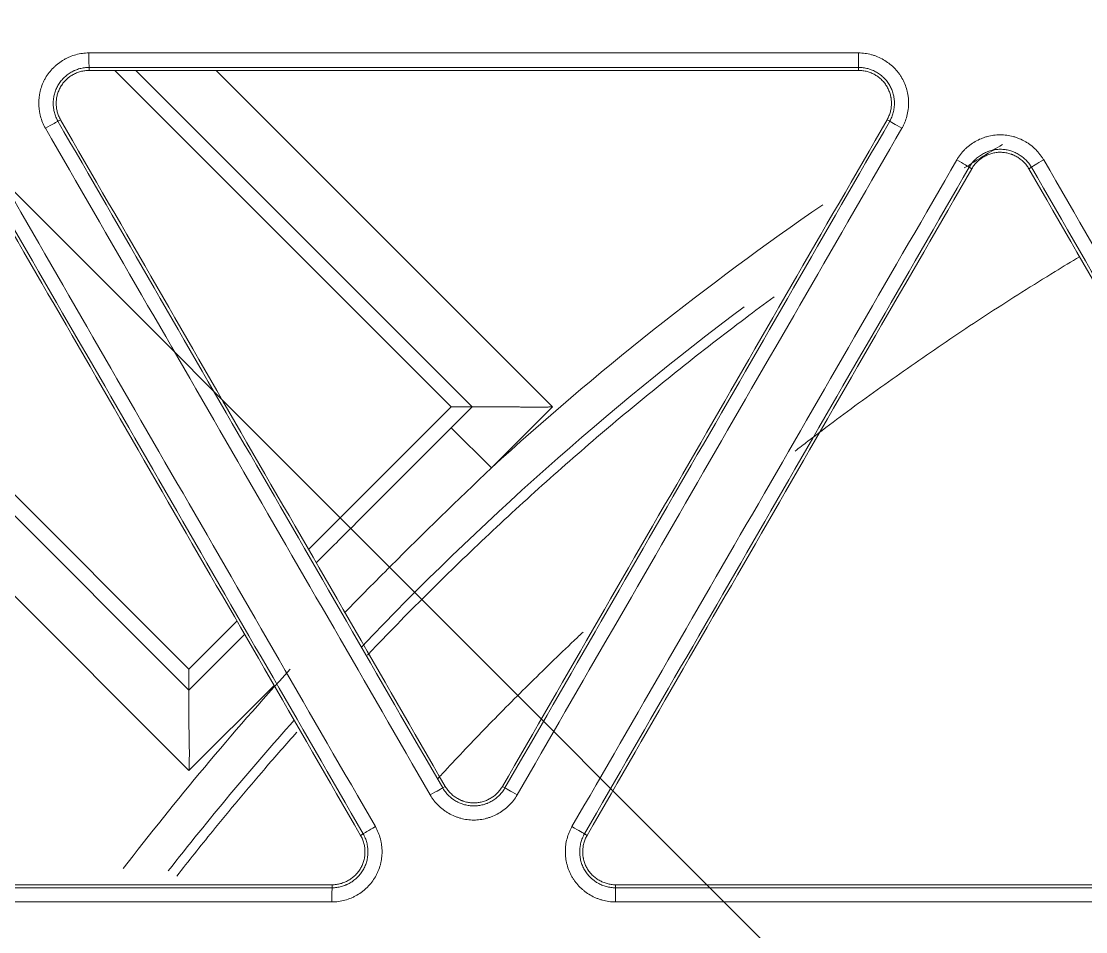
# Model space of a CAD drawing. Header units: inches. Extents: x 405346 to 489838, y -25612 to 14934.
# Drawn here: x 467159.23 to 467194.61, y 4382.11 to 4412.36 of the extents above; entities that cross this region are included whole.
import ezdxf

# ---------------------------------------------------------------- set-up
doc = ezdxf.new("R2010")
doc.units = ezdxf.units.IN
doc.header["$LTSCALE"] = 200
doc.header["$MEASUREMENT"] = 0
doc.layers.add('SS-EQ', color=2, linetype='Continuous', lineweight=20)

# ---------------------------------------------------------------- blocks, each defined once
blk = doc.blocks.new('4way무풍')
at = {"layer": 'SS-EQ'}
for p, q in [((339.635, -339.635), (-339.635, 339.635)), ((-82.781, 89.398), (-82.781, 89.299)), ((-81.928, 89.299), (-70.75, 78.121)), ((-81.227, 89.298), (-70.049, 78.121)), ((-67.379, 78.121), (-78.556, 89.298)), ((-57.206, 89.299), (-57.206, 89.398)), ((-83.729, 87.657), (-83.815, 87.607)), ((-56.172, 87.607), (-56.258, 87.657)), ((-53.443, 86.031), (-53.529, 86.081)), ((-51.461, 86.081), (-51.547, 86.031)), ((-79.461, 69.409), (-91.238, 81.186)), ((-79.461, 68.709), (-91.494, 80.741)), ((-92.471, 79.048), (-79.461, 66.038)), ((-70.75, 78.121), (-75.487, 73.383)), ((-70.049, 78.121), (-70.75, 78.121)), ((-70.049, 78.121), (-70.743, 77.427)), ((-69.407, 76.092), (-67.379, 78.121)), ((-70.743, 77.427), (-69.407, 76.092)), ((-77.867, 71.003), (-79.461, 69.409)), ((-77.611, 70.559), (-79.461, 68.709)), ((-79.461, 69.409), (-79.461, 68.709)), ((-79.461, 66.038), (-76.634, 68.866)), ((-71.028, 65.459), (-70.941, 65.509)), ((-69.046, 65.509), (-68.959, 65.458)), ((-73.757, 63.883), (-73.67, 63.933)), ((-66.316, 63.933), (-66.23, 63.883)), ((-74.704, 62.141), (-74.704, 62.241)), ((-65.283, 62.241), (-65.282, 62.141))]:
    blk.add_line(p, q, dxfattribs=at)
for radius, start, end in [(102.993, 124.54298, 132.36941), (101.761, 126.83813, 136.42313), (102.993, 137.63059, 142.44174), (101.761, 138.29063, 141.96375)]:
    blk.add_arc((0, 0), radius, start, end, dxfattribs=at)
for centre, major_axis, ratio, start_param, end_param in [((-82.781, 89.872), (0, -0.474), 0.011918, 4.698709, 6.248114), ((-57.206, 89.872), (0, -0.474), 0.007855, 4.697313, 6.248272), ((-84.225, 87.37), (0.41, 0.237), 0.017538, 0.034912, 1.574911), ((-55.762, 87.37), (0.41, -0.237), 0.008819, 1.584819, 3.106685), ((-53.939, 86.318), (-0.41, 0.237), 0.008823, 3.176501, 4.726141), ((-51.051, 86.318), (0.41, 0.237), 0.016194, 1.569603, 3.106681), ((-71.438, 65.222), (-0.41, -0.237), 0.01424, 3.176503, 4.71719), ((-68.549, 65.222), (0.41, -0.237), 0.003327, 1.585142, 3.106686), ((-73.26, 64.17), (-0.41, -0.237), 0.014203, 4.717643, 6.248275), ((-66.727, 64.17), (-0.41, 0.237), 0.003373, 3.176499, 4.726438), ((-74.704, 61.668), (0, -0.474), 0.012019, 3.176502, 4.703197), ((-65.282, 61.668), (0, 0.474), 0.010323, 0.034908, 1.561229)]:
    blk.add_ellipse(centre, major_axis=major_axis, ratio=ratio, start_param=start_param, end_param=end_param, dxfattribs=at)
for points, knots in [([(-346.359, 0), (-346.359, 27.812), (-346.359, 55.623), (-346.359, 97.341), (-346.359, 111.247), (-346.359, 139.059), (-346.359, 152.964), (-346.359, 180.776), (-346.359, 194.682), (-346.359, 222.494), (-346.359, 236.4), (-346.358, 257.259), (-346.358, 264.212), (-346.359, 272.903), (-346.359, 274.641), (-346.359, 277.248), (-346.359, 278.117), (-346.358, 279.856), (-346.358, 280.725), (-346.358, 282.028), (-346.358, 282.463), (-346.358, 283.332), (-346.359, 283.767), (-346.359, 284.419), (-346.359, 284.636), (-346.359, 285.07), (-346.358, 285.288), (-346.355, 285.722), (-346.353, 285.939), (-346.345, 286.374), (-346.34, 286.591), (-346.322, 287.243), (-346.305, 287.677), (-346.262, 288.546), (-346.235, 288.98), (-346.174, 289.848), (-346.138, 290.283), (-346.078, 290.934), (-346.057, 291.151), (-346.012, 291.584), (-345.894, 292.666), (-345.748, 293.74), (-345.479, 295.449), (-345.327, 296.299), (-344.817, 298.834), (-344.407, 300.504), (-343.687, 302.982), (-343.172, 304.624), (-342.294, 307.059), (-341.638, 308.662), (-341.119, 309.858), (-340.941, 310.255), (-340.713, 310.75), (-340.668, 310.849), (-340.576, 311.047), (-340.437, 311.342), (-339.919, 312.422), (-339.029, 314.158), (-338.177, 315.659), (-336.854, 317.88), (-335.912, 319.32), (-334.41, 321.417), (-333.378, 322.795), (-331.741, 324.8), (-330.589, 326.095), (-329.702, 327.05), (-329.403, 327.366), (-329.023, 327.757), (-328.947, 327.835), (-328.795, 327.991), (-328.566, 328.224), (-327.719, 329.07), (-326.303, 330.411), (-324.35, 332.11), (-322.332, 333.721), (-320.944, 334.737), (-319.535, 335.723), (-318.819, 336.202), (-317.367, 337.129), (-315.893, 338.027), (-314.376, 338.866), (-313.222, 339.472), (-312.835, 339.671), (-312.249, 339.962), (-312.054, 340.059), (-311.662, 340.249), (-309.896, 341.094), (-308.103, 341.848), (-305.68, 342.749), (-304.055, 343.315), (-302.408, 343.812), (-299.923, 344.505), (-298.245, 344.898), (-295.697, 345.381), (-294.842, 345.525), (-293.766, 345.682), (-293.551, 345.712), (-293.119, 345.77), (-292.903, 345.798), (-292.254, 345.879), (-291.821, 345.928), (-290.523, 346.062), (-289.657, 346.132), (-288.357, 346.21), (-287.924, 346.231), (-287.057, 346.265), (-286.624, 346.277), (-285.974, 346.288), (-285.757, 346.29), (-285.323, 346.293), (-285.107, 346.293), (-284.673, 346.294), (-284.456, 346.293), (-284.023, 346.293), (-283.806, 346.293), (-283.155, 346.292), (-282.722, 346.292), (-281.855, 346.292), (-281.421, 346.292), (-280.12, 346.293), (-279.253, 346.293), (-277.519, 346.294), (-276.652, 346.294), (-274.05, 346.294), (-272.316, 346.294), (-267.113, 346.293), (-263.645, 346.293), (-256.707, 346.293), (-253.239, 346.293), (-242.833, 346.293), (-235.896, 346.294), (-222.022, 346.294), (-215.084, 346.294), (-194.273, 346.294), (-180.398, 346.294), (-152.65, 346.294), (-138.775, 346.294), (-111.027, 346.294), (-97.152, 346.294), (-69.403, 346.294), (-55.529, 346.294), (-34.718, 346.294), (-27.78, 346.294), (-13.906, 346.294), (-6.969, 346.294), (-0.032, 346.294)], [0, 0, 0, 0, 0.125, 0.125, 0.1875, 0.1875, 0.25, 0.25, 0.3125, 0.3125, 0.375, 0.375, 0.40625, 0.40625, 0.414063, 0.414063, 0.417969, 0.417969, 0.421875, 0.421875, 0.423828, 0.423828, 0.425781, 0.425781, 0.426758, 0.426758, 0.427734, 0.427734, 0.428711, 0.428711, 0.429688, 0.429688, 0.431641, 0.431641, 0.433594, 0.433594, 0.435547, 0.435547, 0.436523, 0.436523, 0.4375, 0.441406, 0.441406, 0.445313, 0.445313, 0.453125, 0.453125, 0.457031, 0.460938, 0.464844, 0.464844, 0.466797, 0.466797, 0.467285, 0.467285, 0.467773, 0.46875, 0.472656, 0.476563, 0.476563, 0.484375, 0.484375, 0.488281, 0.492188, 0.496094, 0.496094, 0.498047, 0.498047, 0.498535, 0.498535, 0.499023, 0.5, 0.503906, 0.507813, 0.511719, 0.515625, 0.515625, 0.519531, 0.519531, 0.523438, 0.527344, 0.527344, 0.529297, 0.529297, 0.530273, 0.530273, 0.53125, 0.539063, 0.539063, 0.542969, 0.546875, 0.546875, 0.554688, 0.554688, 0.558594, 0.558594, 0.55957, 0.55957, 0.560547, 0.560547, 0.5625, 0.5625, 0.566406, 0.566406, 0.568359, 0.568359, 0.570313, 0.570313, 0.571289, 0.571289, 0.572266, 0.572266, 0.573242, 0.573242, 0.574219, 0.574219, 0.576172, 0.576172, 0.578125, 0.578125, 0.582031, 0.582031, 0.585938, 0.585938, 0.59375, 0.59375, 0.609375, 0.609375, 0.625, 0.625, 0.65625, 0.65625, 0.6875, 0.6875, 0.75, 0.75, 0.8125, 0.8125, 0.875, 0.875, 0.9375, 0.9375, 0.96875, 0.96875, 1, 1, 1, 1]), ([(-0.032, 345.099), (-6.961, 345.099), (-13.891, 345.099), (-27.749, 345.099), (-34.679, 345.098), (-55.467, 345.098), (-69.326, 345.098), (-97.044, 345.097), (-110.903, 345.097), (-138.621, 345.096), (-152.479, 345.095), (-180.197, 345.093), (-194.056, 345.092), (-214.845, 345.089), (-221.774, 345.088), (-235.633, 345.086), (-242.562, 345.085), (-256.421, 345.082), (-263.351, 345.08), (-272.012, 345.079), (-273.745, 345.079), (-276.343, 345.078), (-277.21, 345.078), (-278.942, 345.077), (-279.808, 345.077), (-281.107, 345.076), (-281.54, 345.076), (-282.407, 345.076), (-282.84, 345.076), (-283.706, 345.075), (-284.139, 345.075), (-284.789, 345.074), (-285.005, 345.073), (-285.438, 345.071), (-285.655, 345.069), (-286.304, 345.059), (-286.737, 345.048), (-287.602, 345.017), (-288.034, 344.996), (-289.33, 344.921), (-290.194, 344.852), (-291.488, 344.721), (-291.92, 344.673), (-292.566, 344.593), (-292.782, 344.565), (-293.212, 344.507), (-294.286, 344.357), (-295.351, 344.179), (-297.891, 343.698), (-299.563, 343.307), (-302.038, 342.614), (-303.678, 342.117), (-305.297, 341.55), (-307.709, 340.648), (-309.296, 339.975), (-311.056, 339.137), (-311.349, 338.996), (-311.641, 338.852), (-311.836, 338.756), (-311.933, 338.707), (-312.418, 338.463), (-312.803, 338.264), (-313.95, 337.656), (-314.704, 337.235), (-316.19, 336.364), (-316.921, 335.913), (-318.363, 334.982), (-319.073, 334.501), (-320.472, 333.511), (-321.848, 332.49), (-323.849, 330.871), (-325.784, 329.163), (-327.03, 327.964), (-327.795, 327.195), (-327.947, 327.04), (-328.25, 326.729), (-328.401, 326.572), (-328.849, 326.101), (-329.144, 325.784), (-330.019, 324.826), (-331.153, 323.527), (-332.763, 321.515), (-333.776, 320.132), (-334.759, 318.728), (-335.235, 318.015), (-336.157, 316.57), (-336.603, 315.837), (-337.465, 314.349), (-338.296, 312.841), (-339.065, 311.29), (-339.481, 310.406), (-339.527, 310.307), (-339.618, 310.11), (-339.754, 309.814), (-340.065, 309.122), (-340.322, 308.526), (-340.821, 307.33), (-341.451, 305.726), (-342.288, 303.29), (-342.776, 301.647), (-343.454, 299.168), (-343.836, 297.496), (-344.302, 294.959), (-344.439, 294.108), (-344.619, 292.825), (-344.701, 292.181), (-344.786, 291.427), (-344.82, 291.103), (-344.842, 290.887), (-344.852, 290.779), (-344.946, 289.806), (-345.01, 288.941), (-345.078, 287.644), (-345.096, 287.211), (-345.116, 286.563), (-345.122, 286.346), (-345.13, 285.914), (-345.133, 285.698), (-345.138, 285.265), (-345.139, 285.049), (-345.14, 284.616), (-345.14, 284.4), (-345.141, 283.751), (-345.141, 283.319), (-345.141, 282.67), (-345.141, 282.453), (-345.141, 282.021), (-345.141, 281.805), (-345.142, 281.156), (-345.142, 280.723), (-345.142, 279.426), (-345.143, 278.561), (-345.144, 276.83), (-345.144, 275.965), (-345.145, 273.37), (-345.145, 271.64), (-345.146, 262.989), (-345.147, 256.068), (-345.152, 235.306), (-345.154, 221.464), (-345.157, 193.781), (-345.158, 179.94), (-345.16, 152.257), (-345.161, 138.415), (-345.162, 110.732), (-345.163, 69.207), (-345.164, 27.683), (-345.164, 0)], [0, 0, 0, 0, 0.03125, 0.03125, 0.0625, 0.0625, 0.125, 0.125, 0.1875, 0.1875, 0.25, 0.25, 0.3125, 0.3125, 0.34375, 0.34375, 0.375, 0.375, 0.40625, 0.40625, 0.414063, 0.414063, 0.417969, 0.417969, 0.421875, 0.421875, 0.423828, 0.423828, 0.425781, 0.425781, 0.427734, 0.427734, 0.428711, 0.428711, 0.429688, 0.429688, 0.431641, 0.431641, 0.433594, 0.433594, 0.4375, 0.4375, 0.439453, 0.439453, 0.44043, 0.44043, 0.441406, 0.445313, 0.445313, 0.453125, 0.453125, 0.457031, 0.460938, 0.460938, 0.46875, 0.46875, 0.469727, 0.470215, 0.470215, 0.470703, 0.470703, 0.472656, 0.472656, 0.476563, 0.476563, 0.480469, 0.480469, 0.484375, 0.484375, 0.488281, 0.492188, 0.496094, 0.5, 0.5, 0.500977, 0.500977, 0.501953, 0.501953, 0.503906, 0.503906, 0.507813, 0.511719, 0.515625, 0.515625, 0.519531, 0.519531, 0.523438, 0.523438, 0.527344, 0.53125, 0.53125, 0.531738, 0.531738, 0.532227, 0.533203, 0.535156, 0.535156, 0.539063, 0.542969, 0.546875, 0.546875, 0.554688, 0.554688, 0.558594, 0.558594, 0.560547, 0.561523, 0.562012, 0.562012, 0.5625, 0.5625, 0.566406, 0.566406, 0.568359, 0.568359, 0.569336, 0.569336, 0.570313, 0.570313, 0.571289, 0.571289, 0.572266, 0.572266, 0.574219, 0.574219, 0.575195, 0.575195, 0.576172, 0.576172, 0.578125, 0.578125, 0.582031, 0.582031, 0.585938, 0.585938, 0.59375, 0.59375, 0.625, 0.625, 0.6875, 0.6875, 0.75, 0.75, 0.8125, 0.8125, 0.875, 1, 1, 1, 1]), ([(-84.231, 87.376), (-84.268, 87.44), (-84.3, 87.505), (-84.354, 87.639), (-84.377, 87.708), (-84.405, 87.813), (-84.413, 87.849), (-84.424, 87.903), (-84.427, 87.921), (-84.433, 87.957), (-84.436, 87.975), (-84.447, 88.065), (-84.457, 88.21), (-84.447, 88.355), (-84.436, 88.445), (-84.433, 88.464), (-84.427, 88.5), (-84.424, 88.518), (-84.413, 88.571), (-84.405, 88.607), (-84.378, 88.712), (-84.355, 88.78), (-84.313, 88.881), (-84.299, 88.914), (-84.266, 88.98), (-84.249, 89.012), (-84.194, 89.107), (-84.113, 89.228), (-84.017, 89.336), (-83.953, 89.4), (-83.94, 89.413), (-83.913, 89.438), (-83.899, 89.45), (-83.858, 89.486), (-83.83, 89.509), (-83.743, 89.575), (-83.683, 89.616), (-83.588, 89.67), (-83.54, 89.696), (-83.491, 89.719), (-83.458, 89.735), (-83.441, 89.742), (-83.356, 89.777), (-83.219, 89.824), (-83.077, 89.853), (-82.969, 89.868), (-82.933, 89.872), (-82.86, 89.877), (-82.823, 89.878), (-82.786, 89.878)], [0, 0, 0, 0, 0.0625, 0.0625, 0.125, 0.125, 0.15625, 0.15625, 0.171875, 0.171875, 0.1875, 0.1875, 0.25, 0.3125, 0.3125, 0.328125, 0.328125, 0.34375, 0.34375, 0.375, 0.375, 0.4375, 0.4375, 0.46875, 0.46875, 0.5, 0.5, 0.5625, 0.625, 0.625, 0.640625, 0.640625, 0.65625, 0.65625, 0.6875, 0.6875, 0.75, 0.75, 0.78125, 0.796875, 0.796875, 0.8125, 0.8125, 0.875, 0.9375, 0.9375, 0.96875, 0.96875, 1, 1, 1, 1]), ([(-82.786, 89.878), (-78.524, 89.878), (-74.261, 89.878), (-65.735, 89.879), (-61.473, 89.879), (-57.21, 89.879)], [0, 0, 0, 0, 0.5, 0.5, 1, 1, 1, 1]), ([(-57.21, 89.879), (-57.136, 89.879), (-57.064, 89.874), (-56.92, 89.854), (-56.849, 89.84), (-56.744, 89.811), (-56.709, 89.801), (-56.657, 89.783), (-56.64, 89.777), (-56.606, 89.764), (-56.589, 89.757), (-56.505, 89.722), (-56.375, 89.658), (-56.254, 89.577), (-56.181, 89.522), (-56.167, 89.51), (-56.138, 89.487), (-56.097, 89.452), (-56.057, 89.415), (-55.98, 89.338), (-55.932, 89.284), (-55.865, 89.198), (-55.844, 89.168), (-55.803, 89.108), (-55.784, 89.077), (-55.729, 88.982), (-55.665, 88.851), (-55.619, 88.714), (-55.596, 88.626), (-55.591, 88.608), (-55.583, 88.572), (-55.579, 88.555), (-55.569, 88.501), (-55.563, 88.465), (-55.549, 88.357), (-55.544, 88.284), (-55.544, 88.176), (-55.546, 88.121), (-55.55, 88.067), (-55.554, 88.03), (-55.556, 88.012), (-55.568, 87.921), (-55.595, 87.779), (-55.641, 87.641), (-55.682, 87.54), (-55.697, 87.507), (-55.73, 87.441), (-55.747, 87.409), (-55.765, 87.377)], [0, 0, 0, 0, 0.0625, 0.0625, 0.125, 0.125, 0.15625, 0.15625, 0.171875, 0.171875, 0.1875, 0.1875, 0.25, 0.3125, 0.3125, 0.328125, 0.328125, 0.34375, 0.375, 0.375, 0.4375, 0.4375, 0.46875, 0.46875, 0.5, 0.5, 0.5625, 0.625, 0.625, 0.640625, 0.640625, 0.65625, 0.65625, 0.6875, 0.6875, 0.75, 0.75, 0.78125, 0.796875, 0.796875, 0.8125, 0.8125, 0.875, 0.9375, 0.9375, 0.96875, 0.96875, 1, 1, 1, 1]), ([(-82.781, 89.398), (-82.784, 89.398), (-82.787, 89.398), (-82.794, 89.398), (-82.804, 89.398), (-82.814, 89.398), (-82.833, 89.397), (-82.846, 89.396), (-82.886, 89.394), (-82.912, 89.391), (-82.989, 89.38), (-83.091, 89.359), (-83.189, 89.325), (-83.249, 89.3), (-83.261, 89.295), (-83.285, 89.284), (-83.32, 89.267), (-83.355, 89.248), (-83.422, 89.209), (-83.465, 89.181), (-83.527, 89.133), (-83.547, 89.117), (-83.587, 89.083), (-83.606, 89.065), (-83.662, 89.01), (-83.696, 88.971), (-83.76, 88.889), (-83.789, 88.846), (-83.828, 88.778), (-83.84, 88.755), (-83.863, 88.708), (-83.874, 88.684), (-83.903, 88.612), (-83.92, 88.563), (-83.939, 88.488), (-83.948, 88.45), (-83.955, 88.411), (-83.959, 88.385), (-83.961, 88.372), (-83.969, 88.307), (-83.976, 88.204), (-83.969, 88.1), (-83.959, 88.023), (-83.955, 87.997), (-83.945, 87.945), (-83.939, 87.92), (-83.92, 87.844), (-83.903, 87.795), (-83.874, 87.723), (-83.858, 87.688), (-83.837, 87.647), (-83.826, 87.627), (-83.822, 87.618), (-83.818, 87.613), (-83.817, 87.61), (-83.815, 87.607)], [0, 0, 0, 0, 0.003906, 0.003906, 0.007813, 0.015625, 0.015625, 0.03125, 0.03125, 0.0625, 0.0625, 0.125, 0.1875, 0.1875, 0.203125, 0.203125, 0.21875, 0.25, 0.25, 0.3125, 0.3125, 0.34375, 0.34375, 0.375, 0.375, 0.4375, 0.4375, 0.5, 0.5, 0.53125, 0.53125, 0.5625, 0.5625, 0.625, 0.625, 0.65625, 0.671875, 0.671875, 0.6875, 0.6875, 0.75, 0.8125, 0.8125, 0.84375, 0.84375, 0.875, 0.875, 0.9375, 0.9375, 0.96875, 0.984375, 0.992188, 0.996094, 0.996094, 1, 1, 1, 1]), ([(-83.729, 87.657), (-83.753, 87.699), (-83.774, 87.742), (-83.81, 87.83), (-83.84, 87.92), (-83.858, 88.014), (-83.867, 88.085), (-83.869, 88.109), (-83.872, 88.157), (-83.873, 88.181), (-83.873, 88.252), (-83.87, 88.3), (-83.861, 88.371), (-83.857, 88.394), (-83.848, 88.441), (-83.843, 88.465), (-83.824, 88.534), (-83.794, 88.624), (-83.753, 88.71), (-83.717, 88.772), (-83.704, 88.793), (-83.677, 88.832), (-83.663, 88.852), (-83.619, 88.908), (-83.588, 88.943), (-83.537, 88.993), (-83.511, 89.018), (-83.483, 89.041), (-83.465, 89.056), (-83.455, 89.063), (-83.408, 89.1), (-83.328, 89.152), (-83.243, 89.195), (-83.177, 89.222), (-83.155, 89.231), (-83.109, 89.247), (-83.086, 89.254), (-83.017, 89.273), (-82.971, 89.282), (-82.877, 89.295), (-82.829, 89.299), (-82.781, 89.299)], [0, 0, 0, 0, 0.0625, 0.0625, 0.125, 0.1875, 0.1875, 0.21875, 0.21875, 0.25, 0.25, 0.3125, 0.3125, 0.34375, 0.34375, 0.375, 0.375, 0.4375, 0.5, 0.5, 0.53125, 0.53125, 0.5625, 0.5625, 0.625, 0.625, 0.65625, 0.671875, 0.671875, 0.6875, 0.6875, 0.75, 0.8125, 0.8125, 0.84375, 0.84375, 0.875, 0.875, 0.9375, 0.9375, 1, 1, 1, 1]), ([(-57.206, 89.398), (-61.469, 89.398), (-65.731, 89.398), (-74.256, 89.398), (-78.518, 89.398), (-82.781, 89.398)], [0, 0, 0, 0, 0.5, 0.5, 1, 1, 1, 1]), ([(-57.206, 89.299), (-61.469, 89.299), (-65.731, 89.299), (-74.256, 89.299), (-78.519, 89.299), (-82.781, 89.299)], [0, 0, 0, 0, 0.5, 0.5, 1, 1, 1, 1]), ([(-56.172, 87.607), (-56.17, 87.61), (-56.168, 87.613), (-56.165, 87.618), (-56.16, 87.627), (-56.156, 87.636), (-56.146, 87.653), (-56.14, 87.665), (-56.123, 87.7), (-56.112, 87.724), (-56.083, 87.796), (-56.05, 87.895), (-56.031, 87.997), (-56.023, 88.062), (-56.021, 88.075), (-56.019, 88.101), (-56.018, 88.114), (-56.015, 88.153), (-56.014, 88.179), (-56.014, 88.257), (-56.018, 88.308), (-56.028, 88.386), (-56.032, 88.411), (-56.042, 88.463), (-56.048, 88.488), (-56.067, 88.564), (-56.084, 88.613), (-56.123, 88.709), (-56.146, 88.756), (-56.185, 88.824), (-56.199, 88.846), (-56.228, 88.89), (-56.243, 88.911), (-56.291, 88.972), (-56.325, 89.011), (-56.381, 89.066), (-56.409, 89.092), (-56.439, 89.117), (-56.46, 89.134), (-56.47, 89.142), (-56.522, 89.182), (-56.609, 89.239), (-56.702, 89.285), (-56.774, 89.315), (-56.798, 89.325), (-56.848, 89.342), (-56.873, 89.35), (-56.948, 89.37), (-56.999, 89.38), (-57.076, 89.391), (-57.115, 89.395), (-57.16, 89.397), (-57.183, 89.398), (-57.193, 89.398), (-57.2, 89.398), (-57.203, 89.398), (-57.206, 89.398)], [0, 0, 0, 0, 0.003906, 0.003906, 0.007812, 0.015625, 0.015625, 0.03125, 0.03125, 0.0625, 0.0625, 0.125, 0.1875, 0.1875, 0.203125, 0.203125, 0.21875, 0.21875, 0.25, 0.25, 0.3125, 0.3125, 0.34375, 0.34375, 0.375, 0.375, 0.4375, 0.4375, 0.5, 0.5, 0.53125, 0.53125, 0.5625, 0.5625, 0.625, 0.625, 0.65625, 0.671875, 0.671875, 0.6875, 0.6875, 0.75, 0.8125, 0.8125, 0.84375, 0.84375, 0.875, 0.875, 0.9375, 0.9375, 0.96875, 0.984375, 0.992188, 0.996094, 0.996094, 1, 1, 1, 1]), ([(-57.206, 89.299), (-57.158, 89.299), (-57.11, 89.295), (-57.015, 89.282), (-56.922, 89.263), (-56.832, 89.232), (-56.777, 89.209), (-56.766, 89.204), (-56.744, 89.194), (-56.712, 89.179), (-56.68, 89.162), (-56.618, 89.126), (-56.579, 89.1), (-56.522, 89.056), (-56.503, 89.041), (-56.467, 89.01), (-56.449, 88.993), (-56.398, 88.943), (-56.335, 88.872), (-56.282, 88.793), (-56.246, 88.731), (-56.235, 88.709), (-56.214, 88.666), (-56.204, 88.644), (-56.177, 88.578), (-56.162, 88.533), (-56.144, 88.464), (-56.136, 88.43), (-56.13, 88.394), (-56.126, 88.371), (-56.125, 88.359), (-56.117, 88.299), (-56.111, 88.204), (-56.117, 88.109), (-56.126, 88.038), (-56.13, 88.014), (-56.139, 87.967), (-56.144, 87.944), (-56.163, 87.875), (-56.177, 87.829), (-56.213, 87.742), (-56.234, 87.699), (-56.258, 87.657)], [0, 0, 0, 0, 0.0625, 0.0625, 0.125, 0.1875, 0.1875, 0.203125, 0.203125, 0.21875, 0.25, 0.25, 0.3125, 0.3125, 0.34375, 0.34375, 0.375, 0.375, 0.4375, 0.5, 0.5, 0.53125, 0.53125, 0.5625, 0.5625, 0.625, 0.625, 0.65625, 0.671875, 0.671875, 0.6875, 0.6875, 0.75, 0.8125, 0.8125, 0.84375, 0.84375, 0.875, 0.875, 0.9375, 0.9375, 1, 1, 1, 1]), ([(-83.815, 87.607), (-81.684, 83.916), (-79.553, 80.224), (-75.29, 72.842), (-73.159, 69.15), (-71.028, 65.459)], [0, 0, 0, 0, 0.5, 0.5, 1, 1, 1, 1]), ([(-71.443, 65.226), (-73.574, 68.918), (-75.706, 72.61), (-79.968, 79.993), (-82.1, 83.685), (-84.231, 87.376)], [0, 0, 0, 0, 0.5, 0.5, 1, 1, 1, 1]), ([(-53.943, 86.325), (-53.906, 86.388), (-53.866, 86.449), (-53.777, 86.563), (-53.729, 86.618), (-53.652, 86.694), (-53.625, 86.719), (-53.584, 86.755), (-53.57, 86.767), (-53.541, 86.79), (-53.527, 86.802), (-53.455, 86.857), (-53.334, 86.937), (-53.204, 87.002), (-53.119, 87.037), (-53.102, 87.044), (-53.068, 87.057), (-53.051, 87.063), (-52.999, 87.081), (-52.964, 87.091), (-52.86, 87.12), (-52.789, 87.134), (-52.681, 87.149), (-52.645, 87.152), (-52.572, 87.157), (-52.535, 87.159), (-52.426, 87.159), (-52.281, 87.149), (-52.139, 87.12), (-52.051, 87.096), (-52.033, 87.091), (-51.998, 87.08), (-51.981, 87.075), (-51.929, 87.057), (-51.895, 87.044), (-51.794, 87.002), (-51.729, 86.97), (-51.635, 86.915), (-51.589, 86.887), (-51.544, 86.856), (-51.514, 86.834), (-51.499, 86.823), (-51.426, 86.768), (-51.317, 86.673), (-51.221, 86.564), (-51.154, 86.478), (-51.133, 86.449), (-51.092, 86.388), (-51.072, 86.357), (-51.054, 86.325)], [0, 0, 0, 0, 0.0625, 0.0625, 0.125, 0.125, 0.15625, 0.15625, 0.171875, 0.171875, 0.1875, 0.1875, 0.25, 0.3125, 0.3125, 0.328125, 0.328125, 0.34375, 0.34375, 0.375, 0.375, 0.4375, 0.4375, 0.46875, 0.46875, 0.5, 0.5, 0.5625, 0.625, 0.625, 0.640625, 0.640625, 0.65625, 0.65625, 0.6875, 0.6875, 0.75, 0.75, 0.78125, 0.796875, 0.796875, 0.8125, 0.8125, 0.875, 0.9375, 0.9375, 0.96875, 0.96875, 1, 1, 1, 1]), ([(-51.461, 86.081), (-51.462, 86.084), (-51.464, 86.087), (-51.468, 86.093), (-51.473, 86.101), (-51.478, 86.109), (-51.488, 86.126), (-51.495, 86.137), (-51.517, 86.17), (-51.533, 86.191), (-51.581, 86.253), (-51.649, 86.33), (-51.728, 86.398), (-51.78, 86.438), (-51.791, 86.445), (-51.812, 86.461), (-51.844, 86.483), (-51.877, 86.503), (-51.945, 86.542), (-51.991, 86.565), (-52.063, 86.595), (-52.088, 86.605), (-52.137, 86.622), (-52.162, 86.629), (-52.238, 86.65), (-52.288, 86.661), (-52.391, 86.675), (-52.443, 86.678), (-52.521, 86.678), (-52.548, 86.677), (-52.6, 86.674), (-52.626, 86.671), (-52.703, 86.66), (-52.753, 86.65), (-52.828, 86.629), (-52.866, 86.618), (-52.903, 86.605), (-52.927, 86.595), (-52.939, 86.59), (-53, 86.565), (-53.093, 86.519), (-53.179, 86.461), (-53.241, 86.414), (-53.262, 86.398), (-53.301, 86.363), (-53.32, 86.345), (-53.376, 86.291), (-53.41, 86.252), (-53.458, 86.19), (-53.481, 86.159), (-53.506, 86.121), (-53.517, 86.101), (-53.522, 86.093), (-53.526, 86.087), (-53.528, 86.084), (-53.529, 86.081)], [0, 0, 0, 0, 0.003906, 0.003906, 0.007812, 0.015625, 0.015625, 0.03125, 0.03125, 0.0625, 0.0625, 0.125, 0.1875, 0.1875, 0.203125, 0.203125, 0.21875, 0.25, 0.25, 0.3125, 0.3125, 0.34375, 0.34375, 0.375, 0.375, 0.4375, 0.4375, 0.5, 0.5, 0.53125, 0.53125, 0.5625, 0.5625, 0.625, 0.625, 0.65625, 0.671875, 0.671875, 0.6875, 0.6875, 0.75, 0.8125, 0.8125, 0.84375, 0.84375, 0.875, 0.875, 0.9375, 0.9375, 0.96875, 0.984375, 0.992188, 0.996094, 0.996094, 1, 1, 1, 1]), ([(-86.053, 86.324), (-83.922, 82.632), (-81.791, 78.941), (-77.528, 71.558), (-75.397, 67.866), (-73.265, 64.174)], [0, 0, 0, 0, 0.5, 0.5, 1, 1, 1, 1]), ([(-53.443, 86.031), (-53.419, 86.073), (-53.392, 86.113), (-53.333, 86.189), (-53.27, 86.26), (-53.198, 86.322), (-53.151, 86.358), (-53.141, 86.365), (-53.121, 86.379), (-53.092, 86.4), (-53.061, 86.419), (-53, 86.454), (-52.957, 86.475), (-52.891, 86.503), (-52.869, 86.511), (-52.823, 86.527), (-52.8, 86.534), (-52.731, 86.553), (-52.638, 86.572), (-52.543, 86.579), (-52.471, 86.579), (-52.447, 86.578), (-52.399, 86.574), (-52.375, 86.572), (-52.305, 86.562), (-52.258, 86.553), (-52.19, 86.534), (-52.156, 86.523), (-52.122, 86.511), (-52.099, 86.502), (-52.088, 86.498), (-52.033, 86.475), (-51.947, 86.432), (-51.868, 86.38), (-51.811, 86.336), (-51.793, 86.321), (-51.756, 86.29), (-51.739, 86.273), (-51.688, 86.223), (-51.656, 86.188), (-51.598, 86.113), (-51.571, 86.073), (-51.547, 86.031)], [0, 0, 0, 0, 0.0625, 0.0625, 0.125, 0.1875, 0.1875, 0.203125, 0.203125, 0.21875, 0.25, 0.25, 0.3125, 0.3125, 0.34375, 0.34375, 0.375, 0.375, 0.4375, 0.5, 0.5, 0.53125, 0.53125, 0.5625, 0.5625, 0.625, 0.625, 0.65625, 0.671875, 0.671875, 0.6875, 0.6875, 0.75, 0.8125, 0.8125, 0.84375, 0.84375, 0.875, 0.875, 0.9375, 0.9375, 1, 1, 1, 1]), ([(-73.757, 63.883), (-75.888, 67.575), (-78.019, 71.266), (-82.282, 78.649), (-84.413, 82.34), (-86.544, 86.031)], [0, 0, 0, 0, 0.5, 0.5, 1, 1, 1, 1]), ([(-73.67, 63.933), (-75.801, 67.624), (-77.933, 71.316), (-82.195, 78.699), (-84.326, 82.39), (-86.458, 86.081)], [0, 0, 0, 0, 0.5, 0.5, 1, 1, 1, 1]), ([(-59.315, 76.65), (-59.174, 76.759), (-58.716, 77.111), (-57.933, 77.703), (-56.956, 78.422), (-55.96, 79.136), (-54.944, 79.845), (-53.907, 80.549), (-52.85, 81.246), (-51.773, 81.936), (-50.775, 82.557), (-50.134, 82.945), (-49.862, 83.109)], [0, 0, 0, 0, 0.04665, 0.151337, 0.257177, 0.364175, 0.472339, 0.581674, 0.692188, 0.803888, 0.916771, 1, 1, 1, 1]), ([(-60.014, 81.774), (-60.336, 81.538), (-61.388, 80.756), (-63.147, 79.395), (-65.267, 77.661), (-67.342, 75.869), (-69.368, 74.02), (-71.344, 72.118), (-72.719, 70.722), (-73.44, 69.966), (-73.53, 69.871)], [0, 0, 0, 0, 0.066371, 0.21804, 0.369937, 0.521982, 0.674095, 0.826195, 0.978191, 1, 1, 1, 1]), ([(-70.049, 78.121), (-70.048, 78.121), (-70.047, 78.121), (-70.044, 78.121), (-70.042, 78.121), (-70.039, 78.121), (-70.036, 78.121), (-70.032, 78.121), (-70.029, 78.121), (-70.025, 78.121), (-70.021, 78.121), (-70.016, 78.121), (-70.012, 78.121), (-70.007, 78.121), (-70.002, 78.121), (-69.997, 78.121), (-69.991, 78.121), (-69.986, 78.121), (-69.98, 78.121), (-69.974, 78.121), (-69.967, 78.121), (-69.961, 78.121), (-69.954, 78.121), (-69.947, 78.121), (-69.94, 78.121), (-69.932, 78.121), (-69.924, 78.121), (-69.916, 78.121), (-69.908, 78.121), (-69.899, 78.121), (-69.891, 78.121), (-69.882, 78.121), (-69.873, 78.121), (-69.863, 78.121), (-69.854, 78.121), (-69.844, 78.121), (-69.834, 78.121), (-69.823, 78.121), (-69.813, 78.121), (-69.802, 78.122), (-69.791, 78.122), (-69.78, 78.122), (-69.768, 78.122), (-69.756, 78.122), (-69.745, 78.122), (-69.732, 78.122), (-69.72, 78.122), (-69.707, 78.122), (-69.694, 78.122), (-69.681, 78.122), (-69.668, 78.123), (-69.654, 78.123), (-69.641, 78.123), (-69.626, 78.123), (-69.612, 78.123), (-69.598, 78.123), (-69.583, 78.123), (-69.568, 78.123), (-69.553, 78.123), (-69.537, 78.123), (-69.522, 78.124), (-69.506, 78.124), (-69.49, 78.124), (-69.474, 78.124), (-69.457, 78.124), (-69.44, 78.124), (-69.423, 78.124), (-69.406, 78.124), (-69.389, 78.124), (-69.371, 78.124), (-69.353, 78.124), (-69.335, 78.124), (-69.317, 78.124), (-69.298, 78.124), (-69.279, 78.124), (-69.26, 78.125), (-69.241, 78.125), (-69.221, 78.125), (-69.202, 78.125), (-69.182, 78.124), (-69.162, 78.124), (-69.142, 78.124), (-69.121, 78.124), (-69.1, 78.124), (-69.079, 78.124), (-69.058, 78.124), (-69.014, 78.124), (-68.945, 78.123), (-68.847, 78.122), (-68.741, 78.12), (-68.626, 78.118), (-68.503, 78.116), (-68.371, 78.113), (-68.258, 78.111), (-68.168, 78.109), (-68.104, 78.109), (-68.043, 78.108), (-67.984, 78.108), (-67.927, 78.108), (-67.872, 78.108), (-67.82, 78.109), (-67.77, 78.109), (-67.722, 78.11), (-67.677, 78.111), (-67.634, 78.112), (-67.594, 78.113), (-67.556, 78.114), (-67.521, 78.115), (-67.488, 78.116), (-67.457, 78.117), (-67.429, 78.118), (-67.403, 78.119), (-67.387, 78.12), (-67.379, 78.121)], [0, 0, 0, 0, 0.005028, 0.010066, 0.015116, 0.020178, 0.025252, 0.030338, 0.035438, 0.040551, 0.045678, 0.050819, 0.055975, 0.061146, 0.066333, 0.071535, 0.076753, 0.081988, 0.08724, 0.09251, 0.097797, 0.103102, 0.108425, 0.113767, 0.119129, 0.124509, 0.12991, 0.135331, 0.140772, 0.146234, 0.151718, 0.157222, 0.162749, 0.168298, 0.173869, 0.179463, 0.18508, 0.19072, 0.196384, 0.202072, 0.207785, 0.213521, 0.219283, 0.22507, 0.230882, 0.23672, 0.242583, 0.248473, 0.254389, 0.260333, 0.266303, 0.2723, 0.278325, 0.284377, 0.290458, 0.296566, 0.302703, 0.308869, 0.315064, 0.321287, 0.327541, 0.333823, 0.340136, 0.346478, 0.352851, 0.359254, 0.365688, 0.372152, 0.378648, 0.385175, 0.391733, 0.398323, 0.404945, 0.411598, 0.418284, 0.425002, 0.431753, 0.438536, 0.445352, 0.452202, 0.459084, 0.466, 0.472949, 0.479932, 0.486949, 0.494, 0.501085, 0.530412, 0.561827, 0.59534, 0.630962, 0.668697, 0.708554, 0.750537, 0.770048, 0.788851, 0.806944, 0.824328, 0.841002, 0.856968, 0.872224, 0.886771, 0.900609, 0.913737, 0.926157, 0.937868, 0.94887, 0.959162, 0.968747, 0.977622, 0.98579, 0.993249, 1, 1, 1, 1]), ([(-70.743, 77.427), (-71.842, 76.328), (-73.338, 74.831), (-74.835, 73.335), (-75.231, 72.939)], [0, 0, 0, 0, 0.735104, 1, 1, 1, 1]), ([(-74.289, 71.281), (-73.78, 71.802), (-72.172, 73.428), (-70.535, 75.023), (-69.407, 76.092)], [0, 0, 0, 0, 0.319103, 1, 1, 1, 1]), ([(-71.193, 65.767), (-71.143, 65.82), (-70.865, 66.12), (-70.353, 66.667), (-69.647, 67.404), (-68.925, 68.142), (-68.185, 68.881), (-67.43, 69.621), (-66.819, 70.206), (-66.461, 70.544), (-66.362, 70.636)], [0, 0, 0, 0, 0.031861, 0.178812, 0.327563, 0.478121, 0.630494, 0.784689, 0.940715, 1, 1, 1, 1]), ([(-79.461, 66.038), (-79.461, 66.046), (-79.46, 66.061), (-79.459, 66.086), (-79.458, 66.113), (-79.456, 66.143), (-79.455, 66.175), (-79.454, 66.21), (-79.453, 66.248), (-79.452, 66.288), (-79.452, 66.331), (-79.451, 66.376), (-79.45, 66.424), (-79.449, 66.474), (-79.449, 66.526), (-79.449, 66.582), (-79.449, 66.639), (-79.449, 66.699), (-79.449, 66.761), (-79.45, 66.826), (-79.451, 66.896), (-79.452, 66.97), (-79.454, 67.045), (-79.455, 67.118), (-79.456, 67.188), (-79.458, 67.255), (-79.459, 67.319), (-79.46, 67.381), (-79.461, 67.44), (-79.462, 67.496), (-79.463, 67.55), (-79.464, 67.601), (-79.464, 67.65), (-79.465, 67.694), (-79.465, 67.736), (-79.465, 67.774), (-79.465, 67.812), (-79.465, 67.849), (-79.465, 67.886), (-79.465, 67.921), (-79.465, 67.956), (-79.465, 67.99), (-79.465, 68.024), (-79.465, 68.056), (-79.465, 68.088), (-79.465, 68.119), (-79.464, 68.15), (-79.464, 68.179), (-79.464, 68.208), (-79.464, 68.236), (-79.464, 68.263), (-79.463, 68.29), (-79.463, 68.315), (-79.463, 68.34), (-79.463, 68.364), (-79.463, 68.387), (-79.462, 68.41), (-79.462, 68.432), (-79.462, 68.453), (-79.462, 68.473), (-79.462, 68.492), (-79.462, 68.511), (-79.462, 68.528), (-79.462, 68.545), (-79.461, 68.561), (-79.461, 68.577), (-79.461, 68.591), (-79.461, 68.605), (-79.461, 68.618), (-79.461, 68.63), (-79.461, 68.642), (-79.461, 68.652), (-79.461, 68.662), (-79.461, 68.671), (-79.461, 68.679), (-79.461, 68.687), (-79.461, 68.693), (-79.461, 68.699), (-79.461, 68.705), (-79.461, 68.707), (-79.461, 68.709)], [0, 0, 0, 0, 0.006398, 0.013543, 0.021435, 0.030075, 0.039462, 0.049597, 0.060479, 0.07211, 0.084488, 0.097615, 0.111489, 0.126112, 0.141483, 0.157601, 0.174469, 0.192084, 0.210447, 0.229559, 0.249419, 0.272716, 0.295326, 0.317249, 0.338487, 0.35904, 0.378909, 0.398094, 0.416598, 0.434421, 0.451564, 0.468029, 0.483818, 0.498933, 0.511987, 0.524924, 0.537747, 0.550456, 0.563052, 0.575537, 0.587912, 0.600177, 0.612334, 0.624383, 0.636327, 0.648167, 0.659903, 0.671538, 0.683072, 0.694506, 0.705843, 0.717084, 0.72823, 0.739283, 0.750244, 0.761115, 0.771898, 0.782595, 0.793206, 0.803734, 0.814182, 0.824549, 0.83484, 0.845054, 0.855196, 0.865266, 0.875267, 0.8852, 0.895069, 0.904874, 0.91462, 0.924307, 0.933938, 0.943516, 0.953043, 0.962521, 0.971953, 0.981342, 0.99069, 1, 1, 1, 1]), ([(-75.881, 67.311), (-76.235, 66.912), (-77.183, 65.826), (-78.514, 64.234), (-79.475, 63.029), (-79.865, 62.531)], [0, 0, 0, 0, 0.257194, 0.695124, 1, 1, 1, 1]), ([(-71.028, 65.459), (-71.026, 65.456), (-71.024, 65.453), (-71.021, 65.447), (-71.016, 65.439), (-71.011, 65.43), (-71, 65.414), (-70.993, 65.403), (-70.971, 65.37), (-70.956, 65.349), (-70.908, 65.287), (-70.839, 65.21), (-70.761, 65.142), (-70.709, 65.102), (-70.698, 65.094), (-70.677, 65.079), (-70.644, 65.057), (-70.611, 65.036), (-70.544, 64.997), (-70.497, 64.974), (-70.425, 64.944), (-70.401, 64.935), (-70.351, 64.918), (-70.326, 64.91), (-70.251, 64.889), (-70.2, 64.879), (-70.097, 64.865), (-70.046, 64.861), (-69.967, 64.861), (-69.941, 64.862), (-69.889, 64.866), (-69.863, 64.868), (-69.786, 64.879), (-69.735, 64.889), (-69.66, 64.91), (-69.623, 64.921), (-69.586, 64.935), (-69.561, 64.944), (-69.549, 64.949), (-69.489, 64.974), (-69.395, 65.021), (-69.309, 65.078), (-69.247, 65.125), (-69.226, 65.142), (-69.187, 65.176), (-69.168, 65.194), (-69.112, 65.249), (-69.078, 65.288), (-69.03, 65.349), (-69.007, 65.381), (-68.983, 65.419), (-68.971, 65.439), (-68.966, 65.447), (-68.962, 65.453), (-68.961, 65.456), (-68.959, 65.458)], [0, 0, 0, 0, 0.003906, 0.003906, 0.007812, 0.015625, 0.015625, 0.03125, 0.03125, 0.0625, 0.0625, 0.125, 0.1875, 0.1875, 0.203125, 0.203125, 0.21875, 0.25, 0.25, 0.3125, 0.3125, 0.34375, 0.34375, 0.375, 0.375, 0.4375, 0.4375, 0.5, 0.5, 0.53125, 0.53125, 0.5625, 0.5625, 0.625, 0.625, 0.65625, 0.671875, 0.671875, 0.6875, 0.6875, 0.75, 0.8125, 0.8125, 0.84375, 0.84375, 0.875, 0.875, 0.9375, 0.9375, 0.96875, 0.984375, 0.992188, 0.996094, 0.996094, 1, 1, 1, 1]), ([(-69.046, 65.509), (-69.07, 65.467), (-69.097, 65.427), (-69.155, 65.351), (-69.218, 65.28), (-69.29, 65.218), (-69.338, 65.182), (-69.348, 65.174), (-69.367, 65.161), (-69.397, 65.14), (-69.427, 65.121), (-69.489, 65.086), (-69.532, 65.065), (-69.598, 65.037), (-69.62, 65.029), (-69.665, 65.013), (-69.688, 65.006), (-69.758, 64.987), (-69.851, 64.968), (-69.946, 64.961), (-70.018, 64.961), (-70.042, 64.962), (-70.089, 64.966), (-70.113, 64.968), (-70.184, 64.978), (-70.23, 64.987), (-70.299, 65.006), (-70.333, 65.017), (-70.367, 65.029), (-70.389, 65.038), (-70.4, 65.042), (-70.456, 65.065), (-70.541, 65.108), (-70.62, 65.16), (-70.677, 65.204), (-70.696, 65.219), (-70.732, 65.25), (-70.75, 65.266), (-70.801, 65.317), (-70.832, 65.352), (-70.89, 65.427), (-70.917, 65.467), (-70.941, 65.509)], [0, 0, 0, 0, 0.0625, 0.0625, 0.125, 0.1875, 0.1875, 0.203125, 0.203125, 0.21875, 0.25, 0.25, 0.3125, 0.3125, 0.34375, 0.34375, 0.375, 0.375, 0.4375, 0.5, 0.5, 0.53125, 0.53125, 0.5625, 0.5625, 0.625, 0.625, 0.65625, 0.671875, 0.671875, 0.6875, 0.6875, 0.75, 0.8125, 0.8125, 0.84375, 0.84375, 0.875, 0.875, 0.9375, 0.9375, 1, 1, 1, 1]), ([(-68.554, 65.226), (-68.591, 65.163), (-68.631, 65.102), (-68.72, 64.988), (-68.768, 64.934), (-68.845, 64.857), (-68.872, 64.832), (-68.913, 64.796), (-68.927, 64.784), (-68.956, 64.761), (-68.97, 64.75), (-69.042, 64.694), (-69.163, 64.614), (-69.293, 64.55), (-69.378, 64.514), (-69.395, 64.508), (-69.429, 64.495), (-69.446, 64.488), (-69.498, 64.471), (-69.533, 64.46), (-69.637, 64.431), (-69.708, 64.417), (-69.816, 64.402), (-69.852, 64.399), (-69.925, 64.394), (-69.962, 64.392), (-70.071, 64.392), (-70.216, 64.402), (-70.358, 64.431), (-70.446, 64.455), (-70.464, 64.46), (-70.499, 64.471), (-70.516, 64.477), (-70.568, 64.494), (-70.602, 64.507), (-70.703, 64.549), (-70.767, 64.581), (-70.862, 64.636), (-70.908, 64.664), (-70.953, 64.695), (-70.983, 64.717), (-70.998, 64.728), (-71.071, 64.783), (-71.18, 64.878), (-71.276, 64.987), (-71.343, 65.073), (-71.364, 65.103), (-71.405, 65.163), (-71.425, 65.195), (-71.443, 65.226)], [0, 0, 0, 0, 0.0625, 0.0625, 0.125, 0.125, 0.15625, 0.15625, 0.171875, 0.171875, 0.1875, 0.1875, 0.25, 0.3125, 0.3125, 0.328125, 0.328125, 0.34375, 0.34375, 0.375, 0.375, 0.4375, 0.4375, 0.46875, 0.46875, 0.5, 0.5, 0.5625, 0.625, 0.625, 0.640625, 0.640625, 0.65625, 0.65625, 0.6875, 0.6875, 0.75, 0.75, 0.78125, 0.796875, 0.796875, 0.8125, 0.8125, 0.875, 0.9375, 0.9375, 0.96875, 0.96875, 1, 1, 1, 1]), ([(-73.265, 64.174), (-73.229, 64.111), (-73.197, 64.045), (-73.142, 63.911), (-73.119, 63.843), (-73.091, 63.737), (-73.083, 63.702), (-73.072, 63.648), (-73.069, 63.63), (-73.063, 63.594), (-73.061, 63.576), (-73.049, 63.485), (-73.04, 63.341), (-73.049, 63.196), (-73.061, 63.105), (-73.063, 63.087), (-73.069, 63.051), (-73.072, 63.033), (-73.083, 62.979), (-73.091, 62.944), (-73.119, 62.839), (-73.142, 62.77), (-73.183, 62.669), (-73.198, 62.636), (-73.23, 62.571), (-73.247, 62.538), (-73.302, 62.443), (-73.383, 62.323), (-73.479, 62.214), (-73.543, 62.15), (-73.557, 62.137), (-73.583, 62.112), (-73.597, 62.1), (-73.639, 62.064), (-73.667, 62.041), (-73.753, 61.975), (-73.814, 61.935), (-73.908, 61.88), (-73.956, 61.855), (-74.005, 61.831), (-74.039, 61.816), (-74.055, 61.808), (-74.14, 61.773), (-74.277, 61.726), (-74.419, 61.697), (-74.527, 61.682), (-74.563, 61.678), (-74.637, 61.673), (-74.673, 61.672), (-74.71, 61.672)], [0, 0, 0, 0, 0.0625, 0.0625, 0.125, 0.125, 0.15625, 0.15625, 0.171875, 0.171875, 0.1875, 0.1875, 0.25, 0.3125, 0.3125, 0.328125, 0.328125, 0.34375, 0.34375, 0.375, 0.375, 0.4375, 0.4375, 0.46875, 0.46875, 0.5, 0.5, 0.5625, 0.625, 0.625, 0.640625, 0.640625, 0.65625, 0.65625, 0.6875, 0.6875, 0.75, 0.75, 0.78125, 0.796875, 0.796875, 0.8125, 0.8125, 0.875, 0.9375, 0.9375, 0.96875, 0.96875, 1, 1, 1, 1]), ([(-65.287, 61.672), (-65.361, 61.672), (-65.433, 61.677), (-65.577, 61.697), (-65.648, 61.711), (-65.753, 61.74), (-65.788, 61.75), (-65.84, 61.768), (-65.857, 61.774), (-65.891, 61.787), (-65.908, 61.794), (-65.992, 61.829), (-66.122, 61.894), (-66.243, 61.974), (-66.316, 62.03), (-66.33, 62.041), (-66.358, 62.064), (-66.4, 62.099), (-66.44, 62.136), (-66.517, 62.213), (-66.565, 62.267), (-66.632, 62.353), (-66.653, 62.383), (-66.694, 62.443), (-66.713, 62.474), (-66.768, 62.569), (-66.832, 62.7), (-66.878, 62.837), (-66.901, 62.925), (-66.906, 62.943), (-66.914, 62.979), (-66.918, 62.997), (-66.928, 63.05), (-66.934, 63.086), (-66.948, 63.194), (-66.952, 63.267), (-66.952, 63.376), (-66.951, 63.43), (-66.946, 63.485), (-66.943, 63.521), (-66.941, 63.539), (-66.929, 63.63), (-66.901, 63.773), (-66.856, 63.91), (-66.814, 64.011), (-66.799, 64.044), (-66.767, 64.11), (-66.75, 64.142), (-66.732, 64.174)], [0, 0, 0, 0, 0.0625, 0.0625, 0.125, 0.125, 0.15625, 0.15625, 0.171875, 0.171875, 0.1875, 0.1875, 0.25, 0.3125, 0.3125, 0.328125, 0.328125, 0.34375, 0.375, 0.375, 0.4375, 0.4375, 0.46875, 0.46875, 0.5, 0.5, 0.5625, 0.625, 0.625, 0.640625, 0.640625, 0.65625, 0.65625, 0.6875, 0.6875, 0.75, 0.75, 0.78125, 0.796875, 0.796875, 0.8125, 0.8125, 0.875, 0.9375, 0.9375, 0.96875, 0.96875, 1, 1, 1, 1]), ([(-74.704, 62.141), (-74.701, 62.141), (-74.698, 62.141), (-74.691, 62.141), (-74.681, 62.142), (-74.672, 62.142), (-74.652, 62.143), (-74.639, 62.143), (-74.599, 62.146), (-74.573, 62.149), (-74.496, 62.159), (-74.395, 62.18), (-74.296, 62.214), (-74.236, 62.24), (-74.224, 62.245), (-74.2, 62.256), (-74.165, 62.273), (-74.13, 62.291), (-74.063, 62.33), (-74.02, 62.359), (-73.958, 62.406), (-73.938, 62.422), (-73.898, 62.457), (-73.879, 62.475), (-73.823, 62.53), (-73.754, 62.607), (-73.696, 62.693), (-73.657, 62.761), (-73.644, 62.785), (-73.622, 62.832), (-73.611, 62.855), (-73.581, 62.927), (-73.565, 62.977), (-73.545, 63.052), (-73.537, 63.09), (-73.53, 63.129), (-73.526, 63.154), (-73.524, 63.167), (-73.516, 63.232), (-73.509, 63.336), (-73.516, 63.44), (-73.526, 63.517), (-73.53, 63.543), (-73.54, 63.595), (-73.546, 63.62), (-73.565, 63.696), (-73.582, 63.745), (-73.611, 63.817), (-73.627, 63.852), (-73.648, 63.893), (-73.659, 63.913), (-73.664, 63.922), (-73.667, 63.927), (-73.669, 63.93), (-73.67, 63.933)], [0, 0, 0, 0, 0.003906, 0.003906, 0.007812, 0.015625, 0.015625, 0.03125, 0.03125, 0.0625, 0.0625, 0.125, 0.1875, 0.1875, 0.203125, 0.203125, 0.21875, 0.25, 0.25, 0.3125, 0.3125, 0.34375, 0.34375, 0.375, 0.375, 0.4375, 0.5, 0.5, 0.53125, 0.53125, 0.5625, 0.5625, 0.625, 0.625, 0.65625, 0.671875, 0.671875, 0.6875, 0.6875, 0.75, 0.8125, 0.8125, 0.84375, 0.84375, 0.875, 0.875, 0.9375, 0.9375, 0.96875, 0.984375, 0.992188, 0.996094, 0.996094, 1, 1, 1, 1]), ([(-73.757, 63.883), (-73.733, 63.841), (-73.711, 63.798), (-73.675, 63.71), (-73.646, 63.619), (-73.627, 63.526), (-73.618, 63.455), (-73.616, 63.431), (-73.613, 63.383), (-73.612, 63.359), (-73.612, 63.288), (-73.615, 63.24), (-73.624, 63.169), (-73.628, 63.146), (-73.637, 63.099), (-73.643, 63.075), (-73.661, 63.006), (-73.691, 62.916), (-73.733, 62.83), (-73.769, 62.768), (-73.782, 62.747), (-73.808, 62.708), (-73.822, 62.688), (-73.866, 62.632), (-73.898, 62.597), (-73.948, 62.547), (-73.974, 62.522), (-74.002, 62.499), (-74.021, 62.484), (-74.03, 62.477), (-74.078, 62.44), (-74.157, 62.387), (-74.242, 62.345), (-74.308, 62.318), (-74.331, 62.309), (-74.376, 62.293), (-74.399, 62.286), (-74.468, 62.267), (-74.515, 62.258), (-74.609, 62.245), (-74.656, 62.241), (-74.704, 62.241)], [0, 0, 0, 0, 0.0625, 0.0625, 0.125, 0.1875, 0.1875, 0.21875, 0.21875, 0.25, 0.25, 0.3125, 0.3125, 0.34375, 0.34375, 0.375, 0.375, 0.4375, 0.5, 0.5, 0.53125, 0.53125, 0.5625, 0.5625, 0.625, 0.625, 0.65625, 0.671875, 0.671875, 0.6875, 0.6875, 0.75, 0.8125, 0.8125, 0.84375, 0.84375, 0.875, 0.875, 0.9375, 0.9375, 1, 1, 1, 1]), ([(-66.316, 63.933), (-66.318, 63.93), (-66.32, 63.927), (-66.323, 63.921), (-66.328, 63.913), (-66.333, 63.904), (-66.342, 63.887), (-66.348, 63.875), (-66.365, 63.84), (-66.376, 63.816), (-66.405, 63.743), (-66.438, 63.645), (-66.457, 63.543), (-66.466, 63.478), (-66.467, 63.465), (-66.47, 63.439), (-66.471, 63.426), (-66.473, 63.387), (-66.474, 63.361), (-66.474, 63.283), (-66.471, 63.231), (-66.461, 63.154), (-66.457, 63.128), (-66.447, 63.077), (-66.441, 63.051), (-66.421, 62.975), (-66.405, 62.926), (-66.365, 62.83), (-66.343, 62.784), (-66.303, 62.716), (-66.289, 62.693), (-66.26, 62.65), (-66.245, 62.629), (-66.197, 62.568), (-66.163, 62.529), (-66.108, 62.474), (-66.079, 62.448), (-66.049, 62.422), (-66.029, 62.406), (-66.018, 62.398), (-65.966, 62.358), (-65.88, 62.3), (-65.787, 62.254), (-65.715, 62.224), (-65.69, 62.215), (-65.641, 62.198), (-65.616, 62.19), (-65.54, 62.169), (-65.49, 62.159), (-65.413, 62.149), (-65.374, 62.145), (-65.328, 62.142), (-65.305, 62.142), (-65.296, 62.141), (-65.289, 62.141), (-65.286, 62.141), (-65.282, 62.141)], [0, 0, 0, 0, 0.003906, 0.003906, 0.007812, 0.015625, 0.015625, 0.03125, 0.03125, 0.0625, 0.0625, 0.125, 0.1875, 0.1875, 0.203125, 0.203125, 0.21875, 0.21875, 0.25, 0.25, 0.3125, 0.3125, 0.34375, 0.34375, 0.375, 0.375, 0.4375, 0.4375, 0.5, 0.5, 0.53125, 0.53125, 0.5625, 0.5625, 0.625, 0.625, 0.65625, 0.671875, 0.671875, 0.6875, 0.6875, 0.75, 0.8125, 0.8125, 0.84375, 0.84375, 0.875, 0.875, 0.9375, 0.9375, 0.96875, 0.984375, 0.992188, 0.996094, 0.996094, 1, 1, 1, 1]), ([(-65.283, 62.241), (-65.331, 62.241), (-65.379, 62.245), (-65.473, 62.258), (-65.566, 62.277), (-65.656, 62.308), (-65.723, 62.336), (-65.745, 62.346), (-65.788, 62.367), (-65.809, 62.378), (-65.87, 62.414), (-65.91, 62.44), (-65.967, 62.484), (-65.985, 62.499), (-66.021, 62.53), (-66.039, 62.547), (-66.09, 62.597), (-66.153, 62.668), (-66.206, 62.747), (-66.242, 62.809), (-66.254, 62.831), (-66.275, 62.874), (-66.284, 62.896), (-66.311, 62.962), (-66.326, 63.007), (-66.344, 63.076), (-66.352, 63.11), (-66.358, 63.146), (-66.362, 63.169), (-66.364, 63.181), (-66.371, 63.241), (-66.377, 63.336), (-66.371, 63.431), (-66.362, 63.502), (-66.359, 63.526), (-66.35, 63.573), (-66.344, 63.596), (-66.326, 63.665), (-66.311, 63.71), (-66.275, 63.798), (-66.254, 63.841), (-66.23, 63.883)], [0, 0, 0, 0, 0.0625, 0.0625, 0.125, 0.1875, 0.1875, 0.21875, 0.21875, 0.25, 0.25, 0.3125, 0.3125, 0.34375, 0.34375, 0.375, 0.375, 0.4375, 0.5, 0.5, 0.53125, 0.53125, 0.5625, 0.5625, 0.625, 0.625, 0.65625, 0.671875, 0.671875, 0.6875, 0.6875, 0.75, 0.8125, 0.8125, 0.84375, 0.84375, 0.875, 0.875, 0.9375, 0.9375, 1, 1, 1, 1])]:
    blk.add_open_spline(points, degree=3, knots=knots, dxfattribs=at)
for points in [[(-83.729, 87.657), (-79.466, 80.274), (-75.204, 72.892), (-70.941, 65.509)], [(-69.046, 65.509), (-64.783, 72.891), (-60.521, 80.274), (-56.258, 87.657)], [(-68.959, 65.458), (-64.697, 72.841), (-60.434, 80.224), (-56.172, 87.607)], [(-55.765, 87.377), (-60.028, 79.994), (-64.291, 72.61), (-68.554, 65.226)], [(-52.428, 86.832), (-52.851, 86.577), (-53.273, 86.318), (-53.692, 86.057)], [(-66.732, 64.174), (-62.469, 71.558), (-58.206, 78.941), (-53.943, 86.325)], [(-51.054, 86.325), (-46.791, 78.942), (-42.529, 71.558), (-38.266, 64.175)], [(-53.529, 86.081), (-57.792, 78.699), (-62.054, 71.316), (-66.316, 63.933)], [(-53.443, 86.031), (-57.705, 78.649), (-61.968, 71.266), (-66.23, 63.883)], [(-38.76, 63.883), (-43.023, 71.266), (-47.285, 78.649), (-51.547, 86.031)], [(-38.673, 63.933), (-42.936, 71.316), (-47.199, 78.699), (-51.461, 86.081)], [(-100.279, 62.241), (-91.755, 62.241), (-83.23, 62.241), (-74.704, 62.241)], [(-100.279, 62.141), (-91.755, 62.141), (-83.23, 62.141), (-74.704, 62.141)], [(-65.283, 62.241), (-56.758, 62.241), (-48.233, 62.241), (-39.708, 62.241)], [(-65.282, 62.141), (-56.758, 62.141), (-48.233, 62.141), (-39.708, 62.141)], [(-74.71, 61.672), (-83.236, 61.672), (-91.762, 61.672), (-100.287, 61.672)], [(-39.71, 61.673), (-48.236, 61.673), (-56.762, 61.673), (-65.287, 61.672)]]:
    blk.add_open_spline(points, degree=3, dxfattribs=at)

msp = doc.modelspace()

# ---------------------------------------------------------------- block references
msp.add_blockref('4way무풍', (467244.268, 4321.426))

doc.saveas('drawing.dxf')
